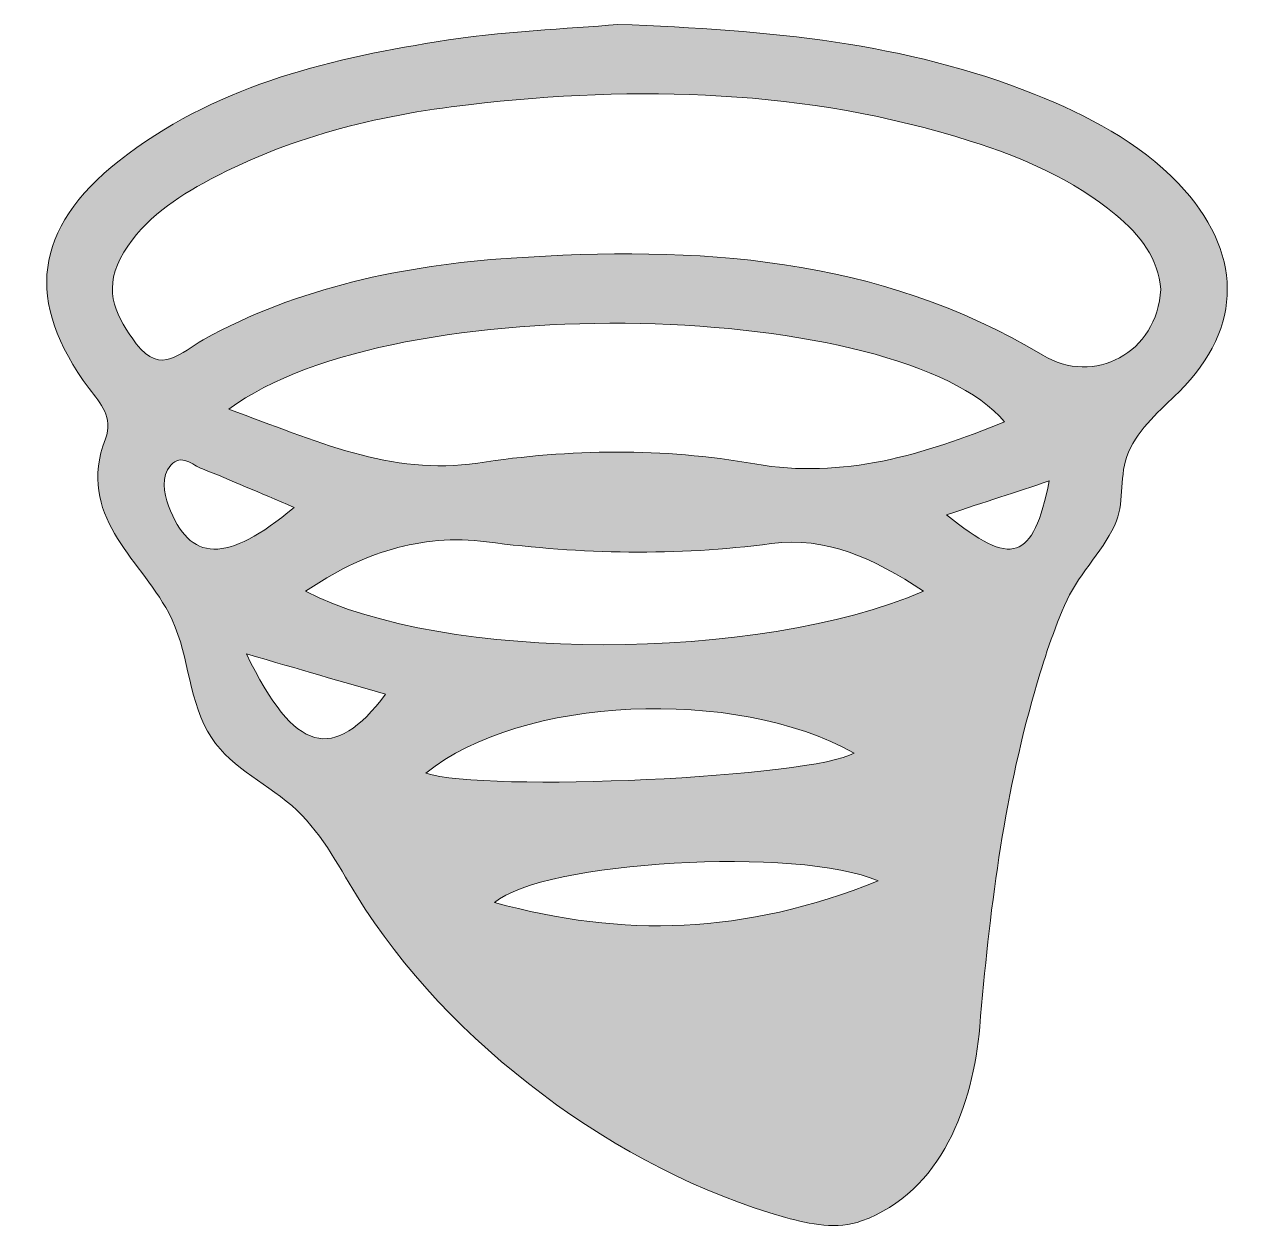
# Model space of a CAD drawing. Header units: inches. Extents: x 73.8 to 86, y -12 to 0.
import ezdxf

# ---------------------------------------------------------------- set-up
doc = ezdxf.new("R2010")
doc.units = ezdxf.units.IN
doc.header["$MEASUREMENT"] = 0
doc.layers.add('Слой 1', color=7, linetype='Continuous', lineweight=0)

msp = doc.modelspace()

# ---------------------------------------------------------------- hatches: boundary and pattern name
at = {"layer": 'Слой 1', "true_color": 0x000000, "transparency": 33554687}
h = msp.add_hatch(color=18, dxfattribs=at)
h.dxf.hatch_style = 2
edge = h.paths.add_edge_path()
edge.add_spline(control_points=[(82.982, -4.899), (83.636, -5.432), (83.845, -5.362), (84.008, -4.561), (83.675, -4.671), (83.369, -4.772), (82.982, -4.899)], knot_values=[0, 0, 0, 0, 1, 1, 1, 2, 2, 2, 2], degree=3, periodic=0)
edge = h.paths.add_edge_path()
edge.add_spline(control_points=[(75.987, -6.29), (76.468, -7.289), (76.857, -7.378), (77.377, -6.693), (76.943, -6.567), (76.523, -6.445), (75.987, -6.29)], knot_values=[0, 0, 0, 0, 1, 1, 1, 2, 2, 2, 2], degree=3, periodic=0)
edge = h.paths.add_edge_path()
edge.add_spline(control_points=[(76.463, -4.825), (76.109, -4.676), (75.83, -4.552), (75.546, -4.441), (75.447, -4.403), (75.334, -4.283), (75.231, -4.404), (75.13, -4.522), (75.159, -4.674), (75.209, -4.81), (75.414, -5.373), (75.789, -5.395), (76.463, -4.825)], knot_values=[0, 0, 0, 0, 1, 1, 1, 2, 2, 2, 3, 3, 3, 4, 4, 4, 4], degree=3, periodic=0)
edge = h.paths.add_edge_path()
edge.add_spline(control_points=[(82.298, -8.558), (81.508, -8.205), (78.933, -8.365), (78.466, -8.773), (79.751, -9.125), (80.953, -9.096), (82.298, -8.558)], knot_values=[0, 0, 0, 0, 1, 1, 1, 2, 2, 2, 2], degree=3, periodic=0)
edge = h.paths.add_edge_path()
edge.add_spline(control_points=[(77.779, -7.48), (78.358, -7.677), (81.655, -7.523), (82.058, -7.28), (80.867, -6.613), (78.723, -6.713), (77.779, -7.48)], knot_values=[0, 0, 0, 0, 1, 1, 1, 2, 2, 2, 2], degree=3, periodic=0)
edge = h.paths.add_edge_path()
edge.add_spline(control_points=[(82.75, -5.663), (82.249, -5.331), (81.779, -5.114), (81.233, -5.187), (80.282, -5.313), (79.334, -5.292), (78.386, -5.17), (77.723, -5.085), (77.14, -5.281), (76.578, -5.664), (77.948, -6.37), (81.095, -6.381), (82.75, -5.663)], knot_values=[0, 0, 0, 0, 1, 1, 1, 2, 2, 2, 3, 3, 3, 4, 4, 4, 4], degree=3, periodic=0)
edge = h.paths.add_edge_path()
edge.add_spline(control_points=[(75.811, -3.844), (76.676, -4.16), (77.435, -4.514), (78.297, -4.382), (79.222, -4.241), (80.144, -4.229), (81.066, -4.391), (81.946, -4.546), (82.751, -4.299), (83.562, -3.971), (82.529, -2.754), (77.466, -2.611), (75.811, -3.844)], knot_values=[0, 0, 0, 0, 1, 1, 1, 2, 2, 2, 3, 3, 3, 4, 4, 4, 4], degree=3, periodic=0)
edge = h.paths.add_edge_path()
edge.add_spline(control_points=[(85.121, -2.647), (85.101, -2.344), (84.916, -2.103), (84.672, -1.901), (84.244, -1.547), (83.741, -1.331), (83.218, -1.165), (81.577, -0.645), (79.897, -0.607), (78.206, -0.802), (77.282, -0.909), (76.382, -1.13), (75.557, -1.586), (75.222, -1.771), (74.914, -1.987), (74.726, -2.342), (74.551, -2.675), (74.692, -2.931), (74.886, -3.19), (75.134, -3.519), (75.337, -3.27), (75.553, -3.151), (76.511, -2.624), (77.559, -2.408), (78.63, -2.335), (80.477, -2.209), (82.296, -2.313), (83.942, -3.305), (84.452, -3.613), (85.088, -3.285), (85.121, -2.647)], knot_values=[0, 0, 0, 0, 1, 1, 1, 2, 2, 2, 3, 3, 3, 4, 4, 4, 5, 5, 5, 6, 6, 6, 7, 7, 7, 8, 8, 8, 9, 9, 9, 10, 10, 10, 10], degree=3, periodic=0)
edge = h.paths.add_edge_path()
edge.add_spline(control_points=[(79.697, 0), (81.232, -0.056), (82.576, -0.185), (83.856, -0.696), (84.39, -0.909), (84.895, -1.17), (85.299, -1.591), (85.938, -2.257), (85.959, -3.029), (85.301, -3.673), (85.12, -3.851), (84.903, -4.034), (84.8, -4.273), (84.701, -4.505), (84.761, -4.749), (84.679, -4.961), (84.578, -5.223), (84.31, -5.479), (84.186, -5.75), (84.052, -6.043), (83.952, -6.352), (83.863, -6.661), (83.544, -7.766), (83.41, -8.873), (83.313, -10.015), (83.247, -10.79), (82.935, -11.666), (82.133, -11.954), (81.89, -12.041), (81.621, -11.99), (81.372, -11.92), (79.703, -11.452), (77.993, -10.179), (77.085, -8.7), (76.892, -8.385), (76.719, -8.046), (76.439, -7.805), (76.146, -7.553), (75.795, -7.412), (75.598, -7.062), (75.394, -6.698), (75.409, -6.248), (75.21, -5.88), (74.902, -5.31), (74.287, -4.915), (74.577, -4.141), (74.66, -3.921), (74.531, -3.795), (74.415, -3.638), (73.768, -2.767), (73.857, -2.04), (74.714, -1.363), (75.64, -0.631), (76.752, -0.356), (77.883, -0.174), (78.538, -0.068), (79.207, -0.045), (79.697, 0)], knot_values=[0, 0, 0, 0, 1, 1, 1, 2, 2, 2, 3, 3, 3, 4, 4, 4, 5, 5, 5, 6, 6, 6, 7, 7, 7, 8, 8, 8, 9, 9, 9, 10, 10, 10, 11, 11, 11, 12, 12, 12, 13, 13, 13, 14, 14, 14, 15, 15, 15, 16, 16, 16, 17, 17, 17, 18, 18, 18, 19, 19, 19, 19], degree=3, periodic=0)

# ---------------------------------------------------------------- linework, layer by layer
at = {"layer": 'Слой 1'}
for points, knots in [([(79.697, 0), (81.232, -0.056), (82.576, -0.185), (83.856, -0.696), (84.39, -0.909), (84.895, -1.17), (85.299, -1.591), (85.938, -2.257), (85.959, -3.029), (85.301, -3.673), (85.12, -3.851), (84.903, -4.034), (84.8, -4.273), (84.701, -4.505), (84.761, -4.749), (84.679, -4.961), (84.578, -5.223), (84.31, -5.479), (84.186, -5.75), (84.052, -6.043), (83.952, -6.352), (83.863, -6.661), (83.544, -7.766), (83.41, -8.873), (83.313, -10.015), (83.247, -10.79), (82.935, -11.666), (82.133, -11.954), (81.89, -12.041), (81.621, -11.99), (81.372, -11.92), (79.703, -11.452), (77.993, -10.179), (77.085, -8.7), (76.892, -8.385), (76.719, -8.046), (76.439, -7.805), (76.146, -7.553), (75.795, -7.412), (75.598, -7.062), (75.394, -6.698), (75.409, -6.248), (75.21, -5.88), (74.902, -5.31), (74.287, -4.915), (74.577, -4.141), (74.66, -3.921), (74.531, -3.795), (74.415, -3.638), (73.768, -2.767), (73.857, -2.04), (74.714, -1.363), (75.64, -0.631), (76.752, -0.356), (77.883, -0.174), (78.538, -0.068), (79.207, -0.045), (79.697, 0)], [0, 0, 0, 0, 1, 1, 1, 2, 2, 2, 3, 3, 3, 4, 4, 4, 5, 5, 5, 6, 6, 6, 7, 7, 7, 8, 8, 8, 9, 9, 9, 10, 10, 10, 11, 11, 11, 12, 12, 12, 13, 13, 13, 14, 14, 14, 15, 15, 15, 16, 16, 16, 17, 17, 17, 18, 18, 18, 19, 19, 19, 19]), ([(85.121, -2.647), (85.101, -2.344), (84.916, -2.103), (84.672, -1.901), (84.244, -1.547), (83.741, -1.331), (83.218, -1.165), (81.577, -0.645), (79.897, -0.607), (78.206, -0.802), (77.282, -0.909), (76.382, -1.13), (75.557, -1.586), (75.222, -1.771), (74.914, -1.987), (74.726, -2.342), (74.551, -2.675), (74.692, -2.931), (74.886, -3.19), (75.134, -3.519), (75.337, -3.27), (75.553, -3.151), (76.511, -2.624), (77.559, -2.408), (78.63, -2.335), (80.477, -2.209), (82.296, -2.313), (83.942, -3.305), (84.452, -3.613), (85.088, -3.285), (85.121, -2.647)], [0, 0, 0, 0, 1, 1, 1, 2, 2, 2, 3, 3, 3, 4, 4, 4, 5, 5, 5, 6, 6, 6, 7, 7, 7, 8, 8, 8, 9, 9, 9, 10, 10, 10, 10]), ([(75.811, -3.844), (76.676, -4.16), (77.435, -4.514), (78.297, -4.382), (79.222, -4.241), (80.144, -4.229), (81.066, -4.391), (81.946, -4.546), (82.751, -4.299), (83.562, -3.971), (82.529, -2.754), (77.466, -2.611), (75.811, -3.844)], [0, 0, 0, 0, 1, 1, 1, 2, 2, 2, 3, 3, 3, 4, 4, 4, 4]), ([(76.463, -4.825), (76.109, -4.676), (75.83, -4.552), (75.546, -4.441), (75.447, -4.403), (75.334, -4.283), (75.231, -4.404), (75.13, -4.522), (75.159, -4.674), (75.209, -4.81), (75.414, -5.373), (75.789, -5.395), (76.463, -4.825)], [0, 0, 0, 0, 1, 1, 1, 2, 2, 2, 3, 3, 3, 4, 4, 4, 4]), ([(82.982, -4.899), (83.636, -5.432), (83.845, -5.362), (84.008, -4.561), (83.675, -4.671), (83.369, -4.772), (82.982, -4.899)], [0, 0, 0, 0, 1, 1, 1, 2, 2, 2, 2]), ([(82.75, -5.663), (82.249, -5.331), (81.779, -5.114), (81.233, -5.187), (80.282, -5.313), (79.334, -5.292), (78.386, -5.17), (77.723, -5.085), (77.14, -5.281), (76.578, -5.664), (77.948, -6.37), (81.095, -6.381), (82.75, -5.663)], [0, 0, 0, 0, 1, 1, 1, 2, 2, 2, 3, 3, 3, 4, 4, 4, 4]), ([(75.987, -6.29), (76.468, -7.289), (76.857, -7.378), (77.377, -6.693), (76.943, -6.567), (76.523, -6.445), (75.987, -6.29)], [0, 0, 0, 0, 1, 1, 1, 2, 2, 2, 2]), ([(77.779, -7.48), (78.358, -7.677), (81.655, -7.523), (82.058, -7.28), (80.867, -6.613), (78.723, -6.713), (77.779, -7.48)], [0, 0, 0, 0, 1, 1, 1, 2, 2, 2, 2]), ([(82.298, -8.558), (81.508, -8.205), (78.933, -8.365), (78.466, -8.773), (79.751, -9.125), (80.953, -9.096), (82.298, -8.558)], [0, 0, 0, 0, 1, 1, 1, 2, 2, 2, 2])]:
    msp.add_open_spline(points, degree=3, knots=knots, dxfattribs=at)

doc.saveas('drawing.dxf')
